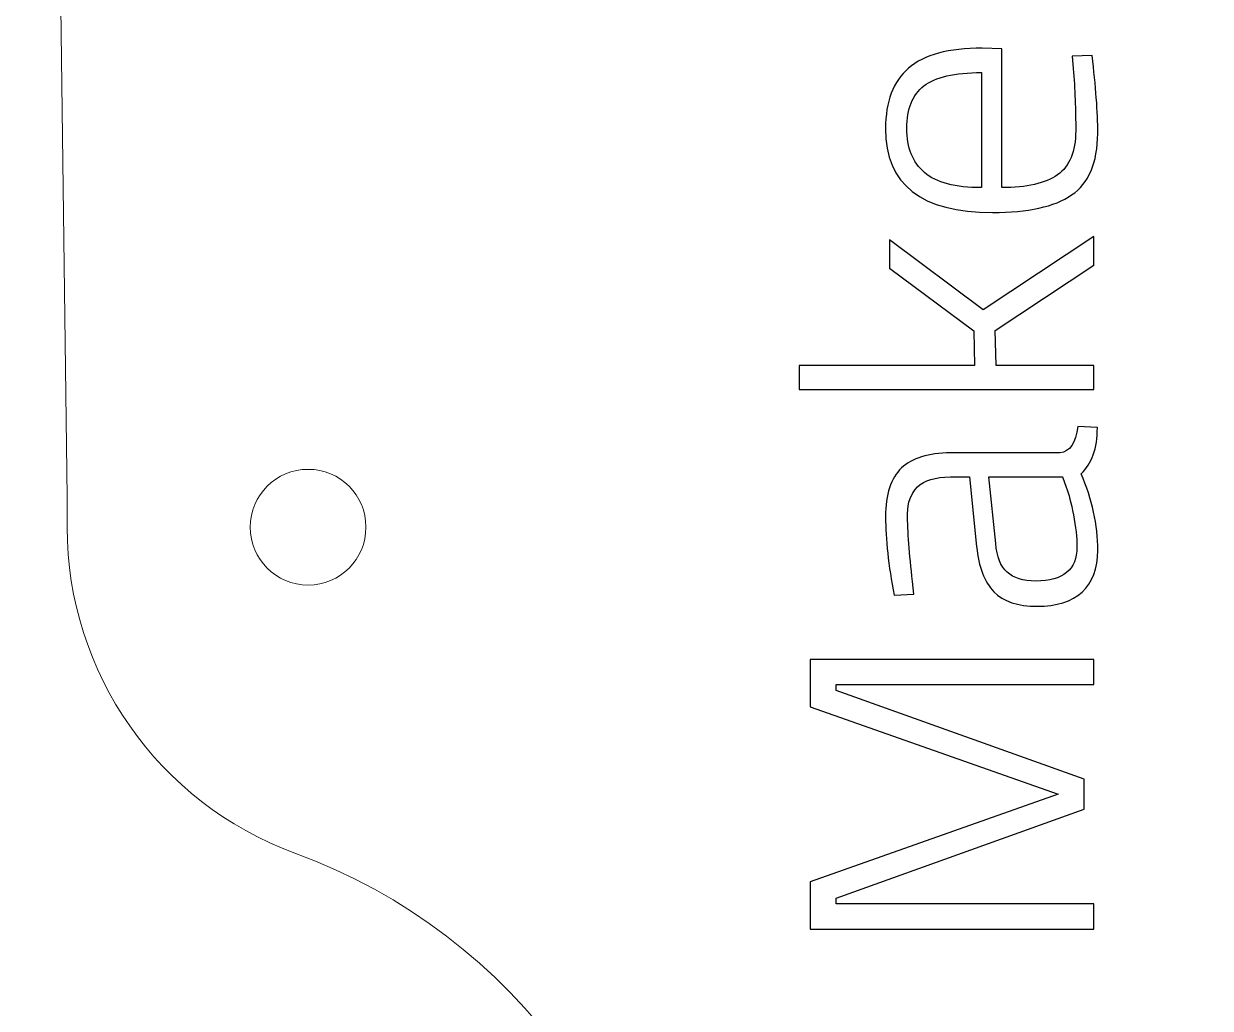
# Model space of a CAD drawing. Header units: millimetres. Extents: x -236 to 240, y -103 to 107.
# Drawn here: x -235.61 to -225.35, y 45.43 to 53.94 of the extents above; entities that cross this region are included whole.
import ezdxf

# ---------------------------------------------------------------- set-up
doc = ezdxf.new("R2010")
doc.units = ezdxf.units.MM
doc.header["$MEASUREMENT"] = 0
doc.layers.add('Layer 1', color=7, linetype='Continuous')

msp = doc.modelspace()

# ---------------------------------------------------------------- linework, layer by layer
at = {"layer": 'Layer 1', "color": 250, "lineweight": 9}
msp.add_ellipse((-233.1504, 49.5924), major_axis=(0, 0.5), ratio=1, dxfattribs=at)
for points in [[(-235.2337, 49.8525), (-235.2337, 49.8525), (-235.6088, 78.837), (-235.6088, 78.837)], [(-224.9375, 49.8522), (-225.0358, 56.3794), (-224.5746, 67.5501), (-225.5903, 75.1469)], [(-235.2337, 49.8525), (-235.2337, 49.8525), (-235.2337, 49.5921), (-235.2337, 49.5921)], [(-235.2337, 49.5921), (-235.2337, 48.3332), (-234.4477, 47.2082), (-233.2656, 46.7752)], [(-229.9879, 42.237), (-230.0518, 44.2769), (-231.3492, 46.0732), (-233.2656, 46.7752)]]:
    msp.add_open_spline(points, degree=3, dxfattribs=at)
at = {"layer": 'Layer 1', "color": 240}
for points, knots in [([(-226.5358, 53.5578), (-226.5358, 53.5578), (-226.5464, 53.6636), (-226.5464, 53.6636), (-226.5464, 53.6636), (-226.5464, 53.6636), (-226.3735, 53.6707), (-226.3735, 53.6707), (-226.3735, 53.6707), (-226.3406, 53.4049), (-226.3241, 53.1803), (-226.3241, 52.9969), (-226.3241, 52.9969), (-226.3265, 52.7429), (-226.4017, 52.5653), (-226.5499, 52.4642), (-226.5499, 52.4642), (-226.6981, 52.363), (-226.9262, 52.3125), (-227.2343, 52.3125), (-227.2343, 52.3125), (-227.8505, 52.3125), (-228.1586, 52.5547), (-228.1586, 53.0392), (-228.1586, 53.0392), (-228.1586, 53.272), (-228.0921, 53.4461), (-227.9593, 53.5613), (-227.9593, 53.5613), (-227.8264, 53.6766), (-227.6141, 53.7342), (-227.3225, 53.7342), (-227.3225, 53.7342), (-227.3225, 53.7342), (-227.1532, 53.7271), (-227.1532, 53.7271), (-227.1532, 53.7271), (-227.1532, 53.7271), (-227.1532, 52.5277), (-227.1532, 52.5277), (-227.1532, 52.5277), (-226.9368, 52.5277), (-226.7763, 52.5647), (-226.6716, 52.6388), (-226.6716, 52.6388), (-226.567, 52.7129), (-226.5146, 52.8399), (-226.5146, 53.0198), (-226.5146, 53.0198), (-226.5146, 53.1997), (-226.5217, 53.379), (-226.5358, 53.5578)], [0, 0, 0, 0, 0.0714286, 0.0714286, 0.0714286, 0.0714286, 0.1428571, 0.1428571, 0.1428571, 0.1428571, 0.2142857, 0.2142857, 0.2142857, 0.2142857, 0.2857143, 0.2857143, 0.2857143, 0.2857143, 0.3571429, 0.3571429, 0.3571429, 0.3571429, 0.4285714, 0.4285714, 0.4285714, 0.4285714, 0.5, 0.5, 0.5, 0.5, 0.5714286, 0.5714286, 0.5714286, 0.5714286, 0.6428571, 0.6428571, 0.6428571, 0.6428571, 0.7142857, 0.7142857, 0.7142857, 0.7142857, 0.7857143, 0.7857143, 0.7857143, 0.7857143, 0.8571429, 0.8571429, 0.8571429, 0.8571429, 1, 1, 1, 1]), ([(-227.3295, 52.5277), (-227.3295, 52.5277), (-227.3295, 53.5225), (-227.3295, 53.5225), (-227.3295, 53.5225), (-227.5624, 53.5225), (-227.7282, 53.4843), (-227.827, 53.4079), (-227.827, 53.4079), (-227.9257, 53.3314), (-227.9751, 53.2091), (-227.9751, 53.041), (-227.9751, 53.041), (-227.9751, 52.8728), (-227.924, 52.7452), (-227.8217, 52.6582), (-227.8217, 52.6582), (-227.7194, 52.5712), (-227.5553, 52.5277), (-227.3295, 52.5277)], [0, 0, 0, 0, 0.1666667, 0.1666667, 0.1666667, 0.1666667, 0.3333333, 0.3333333, 0.3333333, 0.3333333, 0.5, 0.5, 0.5, 0.5, 0.6666667, 0.6666667, 0.6666667, 0.6666667, 1, 1, 1, 1]), ([(-226.3594, 50.9895), (-226.3594, 50.9895), (-226.3594, 50.7814), (-226.3594, 50.7814), (-226.3594, 50.7814), (-226.3594, 50.7814), (-228.9065, 50.7814), (-228.9065, 50.7814), (-228.9065, 50.7814), (-228.9065, 50.7814), (-228.9065, 50.9895), (-228.9065, 50.9895), (-228.9065, 50.9895), (-228.9065, 50.9895), (-227.3895, 50.9895), (-227.3895, 50.9895), (-227.3895, 50.9895), (-227.3895, 50.9895), (-227.3966, 51.2894), (-227.3966, 51.2894), (-227.3966, 51.2894), (-227.3966, 51.2894), (-228.1233, 51.8327), (-228.1233, 51.8327), (-228.1233, 51.8327), (-228.1233, 51.8327), (-228.1233, 52.0761), (-228.1233, 52.0761), (-228.1233, 52.0761), (-228.1233, 52.0761), (-227.3154, 51.4728), (-227.3154, 51.4728), (-227.3154, 51.4728), (-227.3154, 51.4728), (-226.3594, 52.1043), (-226.3594, 52.1043), (-226.3594, 52.1043), (-226.3594, 52.1043), (-226.3594, 51.8574), (-226.3594, 51.8574), (-226.3594, 51.8574), (-226.3594, 51.8574), (-227.2096, 51.2929), (-227.2096, 51.2929), (-227.2096, 51.2929), (-227.2096, 51.2929), (-227.2025, 50.9895), (-227.2025, 50.9895), (-227.2025, 50.9895), (-227.2025, 50.9895), (-226.3594, 50.9895), (-226.3594, 50.9895)], [0, 0, 0, 0, 0.0714286, 0.0714286, 0.0714286, 0.0714286, 0.1428571, 0.1428571, 0.1428571, 0.1428571, 0.2142857, 0.2142857, 0.2142857, 0.2142857, 0.2857143, 0.2857143, 0.2857143, 0.2857143, 0.3571429, 0.3571429, 0.3571429, 0.3571429, 0.4285714, 0.4285714, 0.4285714, 0.4285714, 0.5, 0.5, 0.5, 0.5, 0.5714286, 0.5714286, 0.5714286, 0.5714286, 0.6428571, 0.6428571, 0.6428571, 0.6428571, 0.7142857, 0.7142857, 0.7142857, 0.7142857, 0.7857143, 0.7857143, 0.7857143, 0.7857143, 0.8571429, 0.8571429, 0.8571429, 0.8571429, 1, 1, 1, 1]), ([(-227.5977, 50.2345), (-227.5977, 50.2345), (-226.6522, 50.2345), (-226.6522, 50.2345), (-226.6522, 50.2345), (-226.5652, 50.244), (-226.5134, 50.3204), (-226.497, 50.4639), (-226.497, 50.4639), (-226.497, 50.4639), (-226.3276, 50.4533), (-226.3276, 50.4533), (-226.3276, 50.4533), (-226.3276, 50.2722), (-226.3747, 50.1393), (-226.4688, 50.0546), (-226.4688, 50.0546), (-226.3723, 49.8336), (-226.3241, 49.6125), (-226.3241, 49.3914), (-226.3241, 49.3914), (-226.3241, 49.2338), (-226.3694, 49.1139), (-226.4599, 49.0316), (-226.4599, 49.0316), (-226.5505, 48.9493), (-226.6798, 48.9081), (-226.848, 48.9081), (-226.848, 48.9081), (-227.0162, 48.9081), (-227.1408, 48.9498), (-227.2219, 49.0333), (-227.2219, 49.0333), (-227.3031, 49.1168), (-227.3531, 49.2479), (-227.3719, 49.4267), (-227.3719, 49.4267), (-227.3719, 49.4267), (-227.4319, 50.0264), (-227.4319, 50.0264), (-227.4319, 50.0264), (-227.4319, 50.0264), (-227.5977, 50.0264), (-227.5977, 50.0264), (-227.5977, 50.0264), (-227.7294, 50.0264), (-227.824, 49.9976), (-227.8816, 49.94), (-227.8816, 49.94), (-227.9393, 49.8824), (-227.9681, 49.8053), (-227.9681, 49.7089), (-227.9681, 49.7089), (-227.9681, 49.5584), (-227.954, 49.3632), (-227.9257, 49.1233), (-227.9257, 49.1233), (-227.9257, 49.1233), (-227.9152, 49.0139), (-227.9152, 49.0139), (-227.9152, 49.0139), (-227.9152, 49.0139), (-228.0845, 49.0033), (-228.0845, 49.0033), (-228.0845, 49.0033), (-228.1339, 49.2621), (-228.1586, 49.4884), (-228.1586, 49.6824), (-228.1586, 49.6824), (-228.1586, 49.8765), (-228.1127, 50.017), (-228.021, 50.104), (-228.021, 50.104), (-227.9293, 50.191), (-227.7882, 50.2345), (-227.5977, 50.2345)], [0, 0, 0, 0, 0.05, 0.05, 0.05, 0.05, 0.1, 0.1, 0.1, 0.1, 0.15, 0.15, 0.15, 0.15, 0.2, 0.2, 0.2, 0.2, 0.25, 0.25, 0.25, 0.25, 0.3, 0.3, 0.3, 0.3, 0.35, 0.35, 0.35, 0.35, 0.4, 0.4, 0.4, 0.4, 0.45, 0.45, 0.45, 0.45, 0.5, 0.5, 0.5, 0.5, 0.55, 0.55, 0.55, 0.55, 0.6, 0.6, 0.6, 0.6, 0.65, 0.65, 0.65, 0.65, 0.7, 0.7, 0.7, 0.7, 0.75, 0.75, 0.75, 0.75, 0.8, 0.8, 0.8, 0.8, 0.85, 0.85, 0.85, 0.85, 0.9, 0.9, 0.9, 0.9, 1, 1, 1, 1]), ([(-226.8603, 49.1268), (-226.6228, 49.1268), (-226.504, 49.2244), (-226.504, 49.4196), (-226.504, 49.4196), (-226.504, 49.5043), (-226.514, 49.5972), (-226.534, 49.6983), (-226.534, 49.6983), (-226.554, 49.7995), (-226.5746, 49.8794), (-226.5958, 49.9382), (-226.5958, 49.9382), (-226.5958, 49.9382), (-226.6275, 50.0264), (-226.6275, 50.0264), (-226.6275, 50.0264), (-226.6275, 50.0264), (-227.266, 50.0264), (-227.266, 50.0264), (-227.266, 50.0264), (-227.266, 50.0264), (-227.2061, 49.4514), (-227.2061, 49.4514), (-227.2061, 49.4514), (-227.1967, 49.3361), (-227.1637, 49.2532), (-227.1073, 49.2027), (-227.1073, 49.2027), (-227.0508, 49.1521), (-226.9685, 49.1268), (-226.8603, 49.1268)], [0, 0, 0, 0, 0.1111111, 0.1111111, 0.1111111, 0.1111111, 0.2222222, 0.2222222, 0.2222222, 0.2222222, 0.3333333, 0.3333333, 0.3333333, 0.3333333, 0.4444444, 0.4444444, 0.4444444, 0.4444444, 0.5555556, 0.5555556, 0.5555556, 0.5555556, 0.6666667, 0.6666667, 0.6666667, 0.6666667, 0.7777778, 0.7777778, 0.7777778, 0.7777778, 1, 1, 1, 1]), ([(-226.3594, 46.1176), (-226.3594, 46.1176), (-228.8112, 46.1176), (-228.8112, 46.1176), (-228.8112, 46.1176), (-228.8112, 46.1176), (-228.8112, 46.5268), (-228.8112, 46.5268), (-228.8112, 46.5268), (-228.8112, 46.5268), (-226.6663, 47.2853), (-226.6663, 47.2853), (-226.6663, 47.2853), (-226.6663, 47.2853), (-228.8112, 48.0403), (-228.8112, 48.0403), (-228.8112, 48.0403), (-228.8112, 48.0403), (-228.8112, 48.4495), (-228.8112, 48.4495), (-228.8112, 48.4495), (-228.8112, 48.4495), (-226.3594, 48.4495), (-226.3594, 48.4495), (-226.3594, 48.4495), (-226.3594, 48.4495), (-226.3594, 48.2308), (-226.3594, 48.2308), (-226.3594, 48.2308), (-226.3594, 48.2308), (-228.5854, 48.2308), (-228.5854, 48.2308), (-228.5854, 48.2308), (-228.5854, 48.2308), (-228.5854, 48.1814), (-228.5854, 48.1814), (-228.5854, 48.1814), (-228.5854, 48.1814), (-226.4405, 47.4123), (-226.4405, 47.4123), (-226.4405, 47.4123), (-226.4405, 47.4123), (-226.4405, 47.1548), (-226.4405, 47.1548), (-226.4405, 47.1548), (-226.4405, 47.1548), (-228.5854, 46.3857), (-228.5854, 46.3857), (-228.5854, 46.3857), (-228.5854, 46.3857), (-228.5854, 46.3363), (-228.5854, 46.3363), (-228.5854, 46.3363), (-228.5854, 46.3363), (-226.3594, 46.3363), (-226.3594, 46.3363), (-226.3594, 46.3363), (-226.3594, 46.3363), (-226.3594, 46.1176), (-226.3594, 46.1176)], [0, 0, 0, 0, 0.0625, 0.0625, 0.0625, 0.0625, 0.125, 0.125, 0.125, 0.125, 0.1875, 0.1875, 0.1875, 0.1875, 0.25, 0.25, 0.25, 0.25, 0.3125, 0.3125, 0.3125, 0.3125, 0.375, 0.375, 0.375, 0.375, 0.4375, 0.4375, 0.4375, 0.4375, 0.5, 0.5, 0.5, 0.5, 0.5625, 0.5625, 0.5625, 0.5625, 0.625, 0.625, 0.625, 0.625, 0.6875, 0.6875, 0.6875, 0.6875, 0.75, 0.75, 0.75, 0.75, 0.8125, 0.8125, 0.8125, 0.8125, 0.875, 0.875, 0.875, 0.875, 1, 1, 1, 1])]:
    msp.add_open_spline(points, degree=3, knots=knots, dxfattribs=at)
at = {"layer": 'Layer 1', "color": 240, "lineweight": 9}
for points, knots in [([(-226.5358, 53.5578), (-226.5358, 53.5578), (-226.5464, 53.6636), (-226.5464, 53.6636), (-226.5464, 53.6636), (-226.5464, 53.6636), (-226.3735, 53.6707), (-226.3735, 53.6707), (-226.3735, 53.6707), (-226.3406, 53.4049), (-226.3241, 53.1803), (-226.3241, 52.9969), (-226.3241, 52.9969), (-226.3265, 52.7429), (-226.4017, 52.5653), (-226.5499, 52.4642), (-226.5499, 52.4642), (-226.6981, 52.363), (-226.9262, 52.3125), (-227.2343, 52.3125), (-227.2343, 52.3125), (-227.8505, 52.3125), (-228.1586, 52.5547), (-228.1586, 53.0392), (-228.1586, 53.0392), (-228.1586, 53.272), (-228.0921, 53.4461), (-227.9593, 53.5613), (-227.9593, 53.5613), (-227.8264, 53.6766), (-227.6141, 53.7342), (-227.3225, 53.7342), (-227.3225, 53.7342), (-227.3225, 53.7342), (-227.1532, 53.7271), (-227.1532, 53.7271), (-227.1532, 53.7271), (-227.1532, 53.7271), (-227.1532, 52.5277), (-227.1532, 52.5277), (-227.1532, 52.5277), (-226.9368, 52.5277), (-226.7763, 52.5647), (-226.6716, 52.6388), (-226.6716, 52.6388), (-226.567, 52.7129), (-226.5146, 52.8399), (-226.5146, 53.0198), (-226.5146, 53.0198), (-226.5146, 53.1997), (-226.5217, 53.379), (-226.5358, 53.5578)], [0, 0, 0, 0, 0.0714286, 0.0714286, 0.0714286, 0.0714286, 0.1428571, 0.1428571, 0.1428571, 0.1428571, 0.2142857, 0.2142857, 0.2142857, 0.2142857, 0.2857143, 0.2857143, 0.2857143, 0.2857143, 0.3571429, 0.3571429, 0.3571429, 0.3571429, 0.4285714, 0.4285714, 0.4285714, 0.4285714, 0.5, 0.5, 0.5, 0.5, 0.5714286, 0.5714286, 0.5714286, 0.5714286, 0.6428571, 0.6428571, 0.6428571, 0.6428571, 0.7142857, 0.7142857, 0.7142857, 0.7142857, 0.7857143, 0.7857143, 0.7857143, 0.7857143, 0.8571429, 0.8571429, 0.8571429, 0.8571429, 1, 1, 1, 1]), ([(-227.3295, 52.5277), (-227.3295, 52.5277), (-227.3295, 53.5225), (-227.3295, 53.5225), (-227.3295, 53.5225), (-227.5624, 53.5225), (-227.7282, 53.4843), (-227.827, 53.4079), (-227.827, 53.4079), (-227.9257, 53.3314), (-227.9751, 53.2091), (-227.9751, 53.041), (-227.9751, 53.041), (-227.9751, 52.8728), (-227.924, 52.7452), (-227.8217, 52.6582), (-227.8217, 52.6582), (-227.7194, 52.5712), (-227.5553, 52.5277), (-227.3295, 52.5277)], [0, 0, 0, 0, 0.1666667, 0.1666667, 0.1666667, 0.1666667, 0.3333333, 0.3333333, 0.3333333, 0.3333333, 0.5, 0.5, 0.5, 0.5, 0.6666667, 0.6666667, 0.6666667, 0.6666667, 1, 1, 1, 1]), ([(-226.3594, 50.9895), (-226.3594, 50.9895), (-226.3594, 50.7814), (-226.3594, 50.7814), (-226.3594, 50.7814), (-226.3594, 50.7814), (-228.9065, 50.7814), (-228.9065, 50.7814), (-228.9065, 50.7814), (-228.9065, 50.7814), (-228.9065, 50.9895), (-228.9065, 50.9895), (-228.9065, 50.9895), (-228.9065, 50.9895), (-227.3895, 50.9895), (-227.3895, 50.9895), (-227.3895, 50.9895), (-227.3895, 50.9895), (-227.3966, 51.2894), (-227.3966, 51.2894), (-227.3966, 51.2894), (-227.3966, 51.2894), (-228.1233, 51.8327), (-228.1233, 51.8327), (-228.1233, 51.8327), (-228.1233, 51.8327), (-228.1233, 52.0761), (-228.1233, 52.0761), (-228.1233, 52.0761), (-228.1233, 52.0761), (-227.3154, 51.4728), (-227.3154, 51.4728), (-227.3154, 51.4728), (-227.3154, 51.4728), (-226.3594, 52.1043), (-226.3594, 52.1043), (-226.3594, 52.1043), (-226.3594, 52.1043), (-226.3594, 51.8574), (-226.3594, 51.8574), (-226.3594, 51.8574), (-226.3594, 51.8574), (-227.2096, 51.2929), (-227.2096, 51.2929), (-227.2096, 51.2929), (-227.2096, 51.2929), (-227.2025, 50.9895), (-227.2025, 50.9895), (-227.2025, 50.9895), (-227.2025, 50.9895), (-226.3594, 50.9895), (-226.3594, 50.9895)], [0, 0, 0, 0, 0.0714286, 0.0714286, 0.0714286, 0.0714286, 0.1428571, 0.1428571, 0.1428571, 0.1428571, 0.2142857, 0.2142857, 0.2142857, 0.2142857, 0.2857143, 0.2857143, 0.2857143, 0.2857143, 0.3571429, 0.3571429, 0.3571429, 0.3571429, 0.4285714, 0.4285714, 0.4285714, 0.4285714, 0.5, 0.5, 0.5, 0.5, 0.5714286, 0.5714286, 0.5714286, 0.5714286, 0.6428571, 0.6428571, 0.6428571, 0.6428571, 0.7142857, 0.7142857, 0.7142857, 0.7142857, 0.7857143, 0.7857143, 0.7857143, 0.7857143, 0.8571429, 0.8571429, 0.8571429, 0.8571429, 1, 1, 1, 1]), ([(-227.5977, 50.2345), (-227.5977, 50.2345), (-226.6522, 50.2345), (-226.6522, 50.2345), (-226.6522, 50.2345), (-226.5652, 50.244), (-226.5134, 50.3204), (-226.497, 50.4639), (-226.497, 50.4639), (-226.497, 50.4639), (-226.3276, 50.4533), (-226.3276, 50.4533), (-226.3276, 50.4533), (-226.3276, 50.2722), (-226.3747, 50.1393), (-226.4688, 50.0546), (-226.4688, 50.0546), (-226.3723, 49.8336), (-226.3241, 49.6125), (-226.3241, 49.3914), (-226.3241, 49.3914), (-226.3241, 49.2338), (-226.3694, 49.1139), (-226.4599, 49.0316), (-226.4599, 49.0316), (-226.5505, 48.9493), (-226.6798, 48.9081), (-226.848, 48.9081), (-226.848, 48.9081), (-227.0162, 48.9081), (-227.1408, 48.9498), (-227.2219, 49.0333), (-227.2219, 49.0333), (-227.3031, 49.1168), (-227.3531, 49.2479), (-227.3719, 49.4267), (-227.3719, 49.4267), (-227.3719, 49.4267), (-227.4319, 50.0264), (-227.4319, 50.0264), (-227.4319, 50.0264), (-227.4319, 50.0264), (-227.5977, 50.0264), (-227.5977, 50.0264), (-227.5977, 50.0264), (-227.7294, 50.0264), (-227.824, 49.9976), (-227.8816, 49.94), (-227.8816, 49.94), (-227.9393, 49.8824), (-227.9681, 49.8053), (-227.9681, 49.7089), (-227.9681, 49.7089), (-227.9681, 49.5584), (-227.954, 49.3632), (-227.9257, 49.1233), (-227.9257, 49.1233), (-227.9257, 49.1233), (-227.9152, 49.0139), (-227.9152, 49.0139), (-227.9152, 49.0139), (-227.9152, 49.0139), (-228.0845, 49.0033), (-228.0845, 49.0033), (-228.0845, 49.0033), (-228.1339, 49.2621), (-228.1586, 49.4884), (-228.1586, 49.6824), (-228.1586, 49.6824), (-228.1586, 49.8765), (-228.1127, 50.017), (-228.021, 50.104), (-228.021, 50.104), (-227.9293, 50.191), (-227.7882, 50.2345), (-227.5977, 50.2345)], [0, 0, 0, 0, 0.05, 0.05, 0.05, 0.05, 0.1, 0.1, 0.1, 0.1, 0.15, 0.15, 0.15, 0.15, 0.2, 0.2, 0.2, 0.2, 0.25, 0.25, 0.25, 0.25, 0.3, 0.3, 0.3, 0.3, 0.35, 0.35, 0.35, 0.35, 0.4, 0.4, 0.4, 0.4, 0.45, 0.45, 0.45, 0.45, 0.5, 0.5, 0.5, 0.5, 0.55, 0.55, 0.55, 0.55, 0.6, 0.6, 0.6, 0.6, 0.65, 0.65, 0.65, 0.65, 0.7, 0.7, 0.7, 0.7, 0.75, 0.75, 0.75, 0.75, 0.8, 0.8, 0.8, 0.8, 0.85, 0.85, 0.85, 0.85, 0.9, 0.9, 0.9, 0.9, 1, 1, 1, 1]), ([(-226.8603, 49.1268), (-226.6228, 49.1268), (-226.504, 49.2244), (-226.504, 49.4196), (-226.504, 49.4196), (-226.504, 49.5043), (-226.514, 49.5972), (-226.534, 49.6983), (-226.534, 49.6983), (-226.554, 49.7995), (-226.5746, 49.8794), (-226.5958, 49.9382), (-226.5958, 49.9382), (-226.5958, 49.9382), (-226.6275, 50.0264), (-226.6275, 50.0264), (-226.6275, 50.0264), (-226.6275, 50.0264), (-227.266, 50.0264), (-227.266, 50.0264), (-227.266, 50.0264), (-227.266, 50.0264), (-227.2061, 49.4514), (-227.2061, 49.4514), (-227.2061, 49.4514), (-227.1967, 49.3361), (-227.1637, 49.2532), (-227.1073, 49.2027), (-227.1073, 49.2027), (-227.0508, 49.1521), (-226.9685, 49.1268), (-226.8603, 49.1268)], [0, 0, 0, 0, 0.1111111, 0.1111111, 0.1111111, 0.1111111, 0.2222222, 0.2222222, 0.2222222, 0.2222222, 0.3333333, 0.3333333, 0.3333333, 0.3333333, 0.4444444, 0.4444444, 0.4444444, 0.4444444, 0.5555556, 0.5555556, 0.5555556, 0.5555556, 0.6666667, 0.6666667, 0.6666667, 0.6666667, 0.7777778, 0.7777778, 0.7777778, 0.7777778, 1, 1, 1, 1]), ([(-226.3594, 46.1176), (-226.3594, 46.1176), (-228.8112, 46.1176), (-228.8112, 46.1176), (-228.8112, 46.1176), (-228.8112, 46.1176), (-228.8112, 46.5268), (-228.8112, 46.5268), (-228.8112, 46.5268), (-228.8112, 46.5268), (-226.6663, 47.2853), (-226.6663, 47.2853), (-226.6663, 47.2853), (-226.6663, 47.2853), (-228.8112, 48.0403), (-228.8112, 48.0403), (-228.8112, 48.0403), (-228.8112, 48.0403), (-228.8112, 48.4495), (-228.8112, 48.4495), (-228.8112, 48.4495), (-228.8112, 48.4495), (-226.3594, 48.4495), (-226.3594, 48.4495), (-226.3594, 48.4495), (-226.3594, 48.4495), (-226.3594, 48.2308), (-226.3594, 48.2308), (-226.3594, 48.2308), (-226.3594, 48.2308), (-228.5854, 48.2308), (-228.5854, 48.2308), (-228.5854, 48.2308), (-228.5854, 48.2308), (-228.5854, 48.1814), (-228.5854, 48.1814), (-228.5854, 48.1814), (-228.5854, 48.1814), (-226.4405, 47.4123), (-226.4405, 47.4123), (-226.4405, 47.4123), (-226.4405, 47.4123), (-226.4405, 47.1548), (-226.4405, 47.1548), (-226.4405, 47.1548), (-226.4405, 47.1548), (-228.5854, 46.3857), (-228.5854, 46.3857), (-228.5854, 46.3857), (-228.5854, 46.3857), (-228.5854, 46.3363), (-228.5854, 46.3363), (-228.5854, 46.3363), (-228.5854, 46.3363), (-226.3594, 46.3363), (-226.3594, 46.3363), (-226.3594, 46.3363), (-226.3594, 46.3363), (-226.3594, 46.1176), (-226.3594, 46.1176)], [0, 0, 0, 0, 0.0625, 0.0625, 0.0625, 0.0625, 0.125, 0.125, 0.125, 0.125, 0.1875, 0.1875, 0.1875, 0.1875, 0.25, 0.25, 0.25, 0.25, 0.3125, 0.3125, 0.3125, 0.3125, 0.375, 0.375, 0.375, 0.375, 0.4375, 0.4375, 0.4375, 0.4375, 0.5, 0.5, 0.5, 0.5, 0.5625, 0.5625, 0.5625, 0.5625, 0.625, 0.625, 0.625, 0.625, 0.6875, 0.6875, 0.6875, 0.6875, 0.75, 0.75, 0.75, 0.75, 0.8125, 0.8125, 0.8125, 0.8125, 0.875, 0.875, 0.875, 0.875, 1, 1, 1, 1])]:
    msp.add_open_spline(points, degree=3, knots=knots, dxfattribs=at)

doc.saveas('drawing.dxf')
